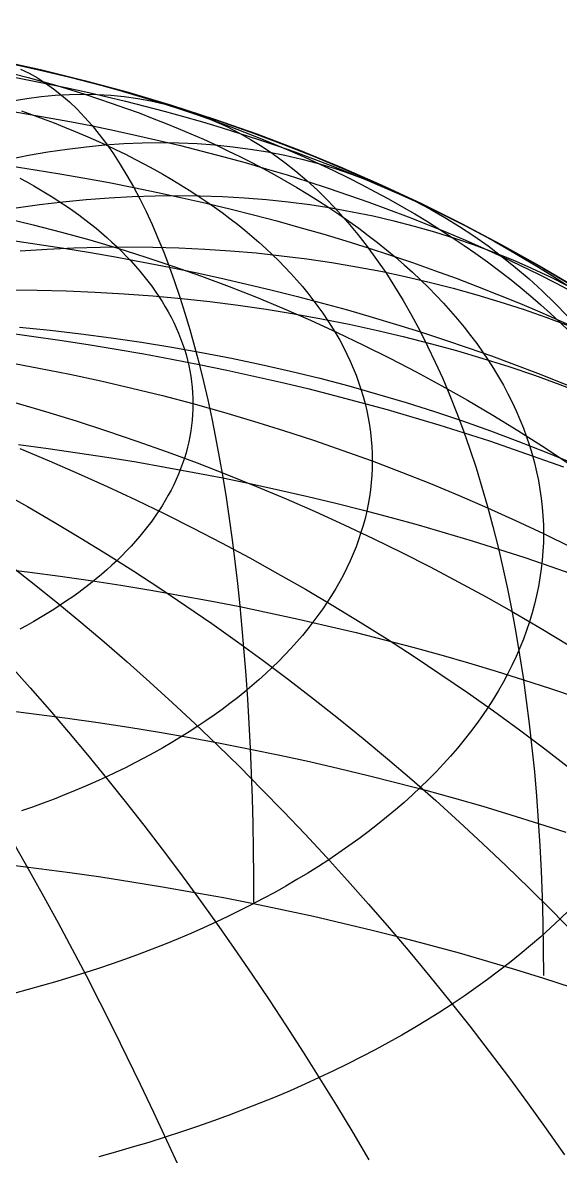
# Model space of a CAD drawing. Header units: millimetres. Extents: x -85 to 85, y -85 to 85.
# Drawn here: x 18.4 to 43.3, y 32.5 to 85 of the extents above; entities that cross this region are included whole.
import ezdxf

# ---------------------------------------------------------------- set-up
doc = ezdxf.new("R2010")
doc.units = ezdxf.units.MM
for name, color, linetype in [('CUT_OUTER', 1, 'Continuous'), ('ENGRAVE', 7, 'Continuous'), ('ENGRAVE_FINE', 8, 'Continuous')]:
    doc.layers.add(name, color=color, linetype=linetype)

msp = doc.modelspace()

# ---------------------------------------------------------------- linework, layer by layer
at = {"layer": 'CUT_OUTER'}
msp.add_circle((0, 0), 85, dxfattribs=at)
at = {"layer": 'ENGRAVE'}
for points in [[(17.6725, 83.1425), (19.1208, 82.8215), (20.5634, 82.4751), (21.9996, 82.1037), (23.4292, 81.7072), (24.8516, 81.2859), (26.2664, 80.8398), (27.6733, 80.3691), (29.0717, 79.8739), (30.4613, 79.3543), (31.8416, 78.8106), (33.2121, 78.2429), (34.5726, 77.6514), (35.9226, 77.0362), (37.2615, 76.3975), (38.5892, 75.7356), (39.9051, 75.0505), (41.2088, 74.3427), (42.5, 73.6122), (43.7782, 72.8592)], [(17.6725, 45.9902), (19.1208, 45.8126), (20.5634, 45.6211), (21.9996, 45.4156), (23.4292, 45.1963), (24.8516, 44.9632), (26.2664, 44.7165), (27.6733, 44.4561), (29.0717, 44.1822), (30.4613, 43.8948), (31.8416, 43.594), (33.2121, 43.28), (34.5726, 42.9528), (35.9226, 42.6125), (37.2615, 42.2592), (38.5892, 41.8931), (39.9051, 41.5142), (41.2088, 41.1226), (42.5, 40.7185), (43.7782, 40.302)]]:
    msp.add_lwpolyline(points, dxfattribs=at)
at = {"layer": 'ENGRAVE_FINE'}
for points in [[(17.9047, 83.0888), (18.716, 82.912), (19.5216, 82.7274), (20.3213, 82.5351), (21.1147, 82.3351), (21.9018, 82.1274), (22.6822, 81.9122), (23.4556, 81.6895), (24.2219, 81.4594), (24.9809, 81.2218), (25.7322, 80.977), (26.4757, 80.725), (27.2111, 80.4659), (27.9383, 80.1996), (28.6569, 79.9264), (29.3668, 79.6463), (30.0677, 79.3594), (30.7595, 79.0658), (31.4419, 78.7655), (32.1148, 78.4587), (32.7779, 78.1455), (33.4309, 77.8259), (34.0738, 77.5), (34.7063, 77.168), (35.3283, 76.8299), (35.9395, 76.4859), (36.5397, 76.136), (37.1288, 75.7804), (37.7066, 75.4191), (38.2729, 75.0524), (38.8276, 74.6802), (39.3704, 74.3027), (39.9012, 73.92), (40.4199, 73.5323), (40.9263, 73.1396), (41.4202, 72.7421), (41.9014, 72.3399), (42.37, 71.9331), (42.8256, 71.5218), (43.2681, 71.1063), (43.6975, 70.6864)], [(17.5757, 82.5447), (18.517, 82.3705), (19.4528, 82.1872), (20.3826, 81.9949), (21.3062, 81.7937), (22.2233, 81.5835), (23.1336, 81.3646), (24.0369, 81.1369), (24.9328, 80.9005), (25.8212, 80.6555), (26.7017, 80.402), (27.5741, 80.1399), (28.4381, 79.8696), (29.2934, 79.5909), (30.1397, 79.304), (30.9769, 79.009), (31.8047, 78.7059), (32.6228, 78.3949), (33.4309, 78.076), (34.2289, 77.7494), (35.0164, 77.4151), (35.7933, 77.0733), (36.5593, 76.7241), (37.3141, 76.3675), (38.0575, 76.0036), (38.7894, 75.6327), (39.5095, 75.2547), (40.2175, 74.8698), (40.9132, 74.4782), (41.5965, 74.0799), (42.2672, 73.6751), (42.9249, 73.2638), (43.5696, 72.8463)], [(17.9613, 82.6312), (18.6308, 82.4546), (19.2946, 82.2715), (19.9525, 82.0821), (20.6044, 81.8863), (21.25, 81.6842), (21.8891, 81.476), (22.5216, 81.2616), (23.1472, 81.0412), (23.7657, 80.8147), (24.377, 80.5823), (24.9809, 80.344), (25.5771, 80.1), (26.1656, 79.8502), (26.7461, 79.5948), (27.3185, 79.3338), (27.8825, 79.0673), (28.4381, 78.7955), (28.9849, 78.5183), (29.523, 78.2358), (30.052, 77.9482), (30.5719, 77.6556), (31.0825, 77.358), (31.5837, 77.0555), (32.0752, 76.7482), (32.5569, 76.4362), (33.0287, 76.1196), (33.4905, 75.7985), (33.942, 75.473), (34.3832, 75.1431), (34.814, 74.8091), (35.2341, 74.471), (35.6435, 74.1288), (36.042, 73.7828), (36.4296, 73.4329), (36.8061, 73.0794), (37.1713, 72.7223), (37.5253, 72.3617), (37.8678, 71.9978), (38.1987, 71.6306), (38.5181, 71.2602), (38.8257, 70.8869), (39.1215, 70.5106), (39.4053, 70.1315), (39.6772, 69.7498), (39.9369, 69.3655), (40.1845, 68.9787), (40.4199, 68.5896), (40.643, 68.1983), (40.8536, 67.8049), (41.0518, 67.4095), (41.2376, 67.0123), (41.4107, 66.6133), (41.5713, 66.2127), (41.7192, 65.8107), (41.8543, 65.4072), (41.9768, 65.0026), (42.0864, 64.5968), (42.1832, 64.19), (42.2672, 63.7823), (42.3383, 63.3739), (42.3965, 62.9649), (42.4418, 62.5553), (42.4741, 62.1454), (42.4935, 61.7353), (42.5, 61.325)], [(18.2803, 82.8428), (18.672, 82.6527), (19.058, 82.4374), (19.4383, 82.197), (19.8126, 81.9315), (20.1809, 81.6411), (20.543, 81.3258), (20.8989, 80.9857), (21.2484, 80.621), (21.5914, 80.2317), (21.9279, 79.8179), (22.2577, 79.3799), (22.5807, 78.9177), (22.8968, 78.4314), (23.206, 77.9213), (23.508, 77.3874), (23.803, 76.8299), (24.0906, 76.249), (24.371, 75.645), (24.6439, 75.0178), (24.9093, 74.3678), (25.1671, 73.6952), (25.4172, 73.0001), (25.6596, 72.2828), (25.8942, 71.5434), (26.1209, 70.7823), (26.3397, 69.9996), (26.5504, 69.1956), (26.753, 68.3705), (26.9475, 67.5246), (27.1338, 66.6581), (27.3118, 65.7713), (27.4815, 64.8645), (27.6428, 63.9379), (27.7957, 62.9918), (27.9401, 62.0266), (28.0761, 61.0424), (28.2034, 60.0397), (28.3222, 59.0186), (28.4324, 57.9796), (28.5339, 56.923), (28.6267, 55.849), (28.7107, 54.7579), (28.7861, 53.6502), (28.8526, 52.5262), (28.9104, 51.3862), (28.9594, 50.2305), (28.9995, 49.0595), (29.0308, 47.8735), (29.0533, 46.673), (29.0669, 45.4583), (29.0717, 44.2297)], [(17.8939, 81.3735), (18.564, 81.4854), (19.2284, 81.5724), (19.8869, 81.6346), (20.5394, 81.6719), (21.1857, 81.6844), (21.8254, 81.6719), (22.4586, 81.6346), (23.0848, 81.5724), (23.7041, 81.4854), (24.3161, 81.3735), (24.9208, 81.2369), (25.5178, 81.0755), (26.1071, 80.8894), (26.6884, 80.6787), (27.2615, 80.4434), (27.8264, 80.1836), (28.3828, 79.8994), (28.9306, 79.5908), (29.4695, 79.258), (29.9995, 78.901), (30.5203, 78.52), (31.0318, 78.1151), (31.5339, 77.6864), (32.0264, 77.2341), (32.5091, 76.7582), (32.9819, 76.2589), (33.4447, 75.7364), (33.8973, 75.1908), (34.3395, 74.6224), (34.7713, 74.0312), (35.1925, 73.4174), (35.603, 72.7813), (36.0026, 72.123), (36.3913, 71.4427), (36.7689, 70.7407), (37.1353, 70.0172), (37.4904, 69.2723), (37.834, 68.5063), (38.1661, 67.7194), (38.4866, 66.9119), (38.7954, 66.084), (39.0924, 65.236), (39.3774, 64.3682), (39.6505, 63.4807), (39.9115, 62.5738), (40.1603, 61.648), (40.3969, 60.7033), (40.6212, 59.7402), (40.8331, 58.7588), (41.0326, 57.7596), (41.2195, 56.7427), (41.394, 55.7086), (41.5558, 54.6575), (41.7049, 53.5898), (41.8414, 52.5057), (41.9651, 51.4056), (42.076, 50.2899), (42.1741, 49.1589), (42.2594, 48.0129), (42.3317, 46.8522), (42.3912, 45.6773), (42.4378, 44.4885), (42.4715, 43.2861), (42.4922, 42.0706), (42.4999, 40.8422)], [(17.4113, 80.9699), (18.4683, 80.7967), (19.5198, 80.6133), (20.5653, 80.4198), (21.6045, 80.2162), (22.6371, 80.0027), (23.6629, 79.7792), (24.6814, 79.5458), (25.6925, 79.3026), (26.6957, 79.0497), (27.6907, 78.7872), (28.6774, 78.5151), (29.6553, 78.2335), (30.6241, 77.9425), (31.5837, 77.6422), (32.5336, 77.3327), (33.4736, 77.0141), (34.4034, 76.6864), (35.3227, 76.3498), (36.2313, 76.0044), (37.1288, 75.6503), (38.015, 75.2875), (38.8897, 74.9163), (39.7525, 74.5367), (40.6032, 74.1488), (41.4415, 73.7527), (42.2672, 73.3487), (43.08, 72.9367), (43.8797, 72.5169)], [(18.3207, 80.9079), (18.8296, 80.7285), (19.3328, 80.5443), (19.83, 80.3553), (20.3213, 80.1615), (20.8063, 79.9629), (21.285, 79.7597), (21.7573, 79.552), (22.2228, 79.3397), (22.6817, 79.1229), (23.1336, 78.9017), (23.5785, 78.6762), (24.0162, 78.4465), (24.4465, 78.2125), (24.8695, 77.9745), (25.2848, 77.7324), (25.6925, 77.4863), (26.0923, 77.2363), (26.4842, 76.9825), (26.868, 76.725), (27.2436, 76.4638), (27.6109, 76.199), (27.9698, 75.9307), (28.3202, 75.6589), (28.662, 75.3839), (28.995, 75.1055), (29.3192, 74.824), (29.6345, 74.5395), (29.9408, 74.2519), (30.2379, 73.9614), (30.5258, 73.6681), (30.8044, 73.372), (31.0737, 73.0733), (31.3334, 72.772), (31.5837, 72.4683), (31.8243, 72.1622), (32.0552, 71.8539), (32.2763, 71.5433), (32.4876, 71.2307), (32.689, 70.9161), (32.8805, 70.5996), (33.062, 70.2812), (33.2333, 69.9612), (33.3946, 69.6396), (33.5457, 69.3164), (33.6865, 68.9919), (33.8171, 68.666), (33.9374, 68.339), (34.0474, 68.0108), (34.147, 67.6816), (34.2362, 67.3515), (34.3149, 67.0206), (34.3832, 66.689), (34.4411, 66.3567), (34.4884, 66.024), (34.5252, 65.6908), (34.5516, 65.3574), (34.5673, 65.0237), (34.5726, 64.69)], [(17.7516, 78.6725), (18.6507, 78.8534), (19.5442, 79.0104), (20.4316, 79.1433), (21.3129, 79.2521), (22.1876, 79.3367), (23.0556, 79.3972), (23.9166, 79.4335), (24.7703, 79.4456), (25.6165, 79.4335), (26.4548, 79.3972), (27.2851, 79.3367), (28.1071, 79.2521), (28.9205, 79.1433), (29.7251, 79.0104), (30.5206, 78.8534), (31.3069, 78.6725), (32.0836, 78.4675), (32.8506, 78.2387), (33.6075, 77.986), (34.3542, 77.7095), (35.0904, 77.4094), (35.816, 77.0858), (36.5306, 76.7386), (37.2341, 76.368), (37.9263, 75.9742), (38.6069, 75.5573), (39.2758, 75.1173), (39.9326, 74.6545), (40.5774, 74.1689), (41.2097, 73.6607), (41.8296, 73.1301), (42.4366, 72.5772), (43.0308, 72.0022), (43.6118, 71.4053)], [(17.7981, 78.3642), (18.9546, 78.1868), (20.1054, 77.9983), (21.25, 77.7986), (22.3882, 77.588), (23.5195, 77.3664), (24.6437, 77.1339), (25.7604, 76.8906), (26.8692, 76.6365), (27.9698, 76.3718), (29.062, 76.0965), (30.1452, 75.8107), (31.2193, 75.5144), (32.2839, 75.2079), (33.3386, 74.8911), (34.3832, 74.5642), (35.4173, 74.2273), (36.4407, 73.8804), (37.4529, 73.5237), (38.4537, 73.1573), (39.4428, 72.7812), (40.4199, 72.3957), (41.3847, 72.0008), (42.3369, 71.5967), (43.2761, 71.1834), (44.2022, 70.7611)], [(18.2462, 77.7977), (18.5732, 77.6199), (18.8945, 77.4391), (19.2101, 77.2551), (19.5198, 77.0682), (19.8235, 76.8783), (20.1213, 76.6854), (20.4129, 76.4898), (20.6982, 76.2913), (20.9773, 76.0901), (21.25, 75.8863), (21.5162, 75.6798), (21.7759, 75.4709), (22.0289, 75.2594), (22.2752, 75.0455), (22.5147, 74.8293), (22.7474, 74.6108), (22.9732, 74.3901), (23.1919, 74.1673), (23.4036, 73.9423), (23.6081, 73.7154), (23.8055, 73.4865), (23.9956, 73.2558), (24.1784, 73.0232), (24.3538, 72.789), (24.5218, 72.553), (24.6824, 72.3155), (24.8354, 72.0765), (24.9809, 71.836), (25.1187, 71.5941), (25.2489, 71.351), (25.3714, 71.1067), (25.4862, 70.8611), (25.5932, 70.6146), (25.6925, 70.367), (25.7839, 70.1185), (25.8674, 69.8692), (25.9431, 69.6191), (26.0108, 69.3683), (26.0707, 69.1169), (26.1226, 68.8649), (26.1665, 68.6125), (26.2025, 68.3597), (26.2304, 68.1066), (26.2504, 67.8533), (26.2624, 67.5998), (26.2664, 67.3462)], [(18.0708, 76.4179), (19.1598, 76.57), (20.243, 76.6988), (21.32, 76.8042), (22.3905, 76.8862), (23.4542, 76.9449), (24.5107, 76.98), (25.5598, 76.9918), (26.6011, 76.98), (27.6343, 76.9449), (28.659, 76.8862), (29.6751, 76.8042), (30.6821, 76.6988), (31.6797, 76.57), (32.6677, 76.4179), (33.6458, 76.2425), (34.6136, 76.0439), (35.5708, 75.8221), (36.5172, 75.5772), (37.4525, 75.3093), (38.3764, 75.0185), (39.2886, 74.7048), (40.1889, 74.3683), (41.0769, 74.0092), (41.9523, 73.6276), (42.815, 73.2235), (43.6647, 72.7971)], [(17.535, 75.9523), (18.8578, 75.6347), (20.175, 75.294), (21.486, 74.9305), (22.7904, 74.5441), (24.0879, 74.135), (25.3781, 73.7033), (26.6605, 73.2491), (27.9348, 72.7727), (29.2006, 72.2741), (30.4575, 71.7535), (31.7052, 71.211), (32.9431, 70.6468), (34.1711, 70.0611), (35.3886, 69.4541), (36.5954, 68.8259), (37.791, 68.1767), (38.9751, 67.5068), (40.1473, 66.8163), (41.3073, 66.1054), (42.4547, 65.3745), (43.5891, 64.6236)], [(17.535, 75.9523), (18.8578, 75.6347), (20.175, 75.294), (21.486, 74.9305), (22.7904, 74.5441), (24.0879, 74.135), (25.3781, 73.7033), (26.6605, 73.2491), (27.9348, 72.7727), (29.2006, 72.2741), (30.4575, 71.7535), (31.7052, 71.211), (32.9431, 70.6468), (34.1711, 70.0611), (35.3886, 69.4541), (36.5954, 68.8259), (37.791, 68.1767), (38.9751, 67.5068), (40.1473, 66.8163), (41.3073, 66.1054), (42.4547, 65.3745), (43.5891, 64.6236)], [(17.8084, 74.915), (19.0522, 74.7371), (20.2903, 74.5471), (21.5221, 74.3453), (22.7474, 74.1316), (23.9658, 73.9061), (25.1768, 73.6689), (26.3802, 73.42), (27.5756, 73.1595), (28.7626, 72.8876), (29.9408, 72.6042), (31.1098, 72.3095), (32.2694, 72.0035), (33.4192, 71.6865), (34.5588, 71.3583), (35.6879, 71.0192), (36.8061, 70.6693), (37.9131, 70.3086), (39.0085, 69.9372), (40.0921, 69.5554), (41.1634, 69.1632), (42.2222, 68.7606), (43.2681, 68.348), (44.3009, 67.9252)], [(18.2638, 74.4306), (19.5056, 74.5101), (20.7414, 74.5669), (21.9709, 74.601), (23.1937, 74.6124), (24.4094, 74.601), (25.6177, 74.5669), (26.8182, 74.5101), (28.0106, 74.4306), (29.1944, 74.3284), (30.3693, 74.2036), (31.5349, 74.0562), (32.691, 73.8862), (33.8371, 73.6937), (34.9729, 73.4788), (36.098, 73.2415), (37.2121, 72.9819), (38.3149, 72.7), (39.4061, 72.396), (40.4852, 72.07), (41.552, 71.722), (42.6061, 71.3521), (43.6473, 70.9606)], [(17.6885, 72.615), (19.0452, 72.6039), (20.3961, 72.5707), (21.7408, 72.5155), (23.0788, 72.4381), (24.4098, 72.3387), (25.7334, 72.2172), (27.0492, 72.0737), (28.3567, 71.9083), (29.6555, 71.721), (30.9454, 71.5118), (32.2258, 71.2808), (33.4964, 71.0282), (34.7567, 70.7539), (36.0065, 70.458), (37.2454, 70.1407), (38.4729, 69.802), (39.6886, 69.4421), (40.8923, 69.061), (42.0835, 68.6588), (43.2619, 68.2358), (44.4272, 67.7919)], [(17.4678, 70.6537), (18.7856, 70.4787), (20.0977, 70.291), (21.4036, 70.0907), (22.7031, 69.8778), (23.9956, 69.6524), (25.2808, 69.4145), (26.5583, 69.1643), (27.8278, 68.9017), (29.0887, 68.627), (30.3408, 68.3401), (31.5837, 68.0412), (32.8169, 67.7303), (34.0401, 67.4075), (35.253, 67.073), (36.4551, 66.7269), (37.6461, 66.3692), (38.8257, 66), (39.9934, 65.6196), (41.149, 65.2279), (42.292, 64.8251), (43.4221, 64.4113)], [(18.2278, 70.8906), (19.6509, 70.7498), (21.068, 70.5874), (22.4787, 70.4035), (23.8825, 70.1982), (25.2791, 69.9715), (26.6679, 69.7234), (28.0487, 69.4542), (29.4209, 69.1638), (30.7841, 68.8523), (32.1379, 68.5198), (33.482, 68.1665), (34.8159, 67.7924), (36.1391, 67.3976), (37.4514, 66.9823), (38.7522, 66.5467), (40.0413, 66.0907), (41.3181, 65.6146), (42.5824, 65.1185), (43.8336, 64.6026)], [(17.6725, 69.2646), (19.1208, 68.9971), (20.5634, 68.7086), (21.9996, 68.3991), (23.4292, 68.0688), (24.8516, 67.7178), (26.2664, 67.3462), (27.6733, 66.954), (29.0717, 66.5415), (30.4613, 66.1087), (31.8416, 65.6557), (33.2121, 65.1828), (34.5726, 64.69), (35.9226, 64.1775), (37.2615, 63.6454), (38.5892, 63.0939), (39.9051, 62.5233), (41.2088, 61.9336), (42.5, 61.325), (43.7782, 60.6977)], [(18.0079, 67.3976), (19.4319, 66.9823), (20.8499, 66.5467), (22.2616, 66.0907), (23.6665, 65.6146), (25.0642, 65.1185), (26.4543, 64.6026), (27.8363, 64.067), (29.2099, 63.5119), (30.5745, 62.9375), (31.9298, 62.3439), (33.2754, 61.7313), (34.6109, 61.0998), (35.9358, 60.4498), (37.2498, 59.7814), (38.5524, 59.0947), (39.8433, 58.3901), (41.1221, 57.6676), (42.3883, 56.9276), (43.6416, 56.1703)], [(26.2664, 67.3462), (26.2624, 67.0926), (26.2504, 66.8391), (26.2304, 66.5858), (26.2025, 66.3327), (26.1665, 66.0799), (26.1226, 65.8275), (26.0707, 65.5755), (26.0108, 65.3241), (25.9431, 65.0733), (25.8674, 64.8232), (25.7839, 64.5739), (25.6925, 64.3254), (25.5932, 64.0778), (25.4862, 63.8313), (25.3714, 63.5857), (25.2489, 63.3414), (25.1187, 63.0983), (24.9809, 62.8564), (24.8354, 62.6159), (24.6824, 62.3769), (24.5218, 62.1394), (24.3538, 61.9034), (24.1784, 61.6692), (23.9956, 61.4366), (23.8055, 61.2059), (23.6081, 60.977), (23.4036, 60.7501), (23.1919, 60.5251), (22.9732, 60.3023), (22.7474, 60.0816), (22.5147, 59.8631), (22.2752, 59.6469), (22.0289, 59.433), (21.7759, 59.2215), (21.5162, 59.0126), (21.25, 58.8061), (20.9773, 58.6023), (20.6982, 58.4011), (20.4129, 58.2026), (20.1213, 58.007), (19.8235, 57.8141), (19.5198, 57.6242), (19.2101, 57.4373), (18.8945, 57.2533), (18.5732, 57.0725), (18.2462, 56.8947)], [(18.185, 65.4525), (19.5569, 65.2703), (20.9229, 65.0749), (22.2825, 64.8663), (23.6353, 64.6447), (24.9809, 64.41), (26.3189, 64.1624), (27.6488, 63.9018), (28.9704, 63.6285), (30.2831, 63.3425), (31.5866, 63.0438), (32.8805, 62.7326), (34.1644, 62.409), (35.4378, 62.073), (36.7005, 61.7248), (37.952, 61.3644), (39.1919, 60.992), (40.4199, 60.6077), (41.6356, 60.2116), (42.8386, 59.8038), (44.0285, 59.3845)], [(18.2467, 65.2659), (19.601, 64.7004), (20.9494, 64.1152), (22.2914, 63.5105), (23.6266, 62.8864), (24.9546, 62.2432), (26.275, 61.581), (27.5874, 60.9), (28.8914, 60.2005), (30.1867, 59.4827), (31.4727, 58.7468), (32.7491, 57.9929), (34.0155, 57.2214), (35.2716, 56.4324), (36.5169, 55.6263), (37.7512, 54.8032), (38.9739, 53.9634), (40.1847, 53.1072), (41.3833, 52.2348), (42.5693, 51.3465), (43.7424, 50.4426)], [(34.5726, 64.69), (34.5673, 64.3562), (34.5516, 64.0226), (34.5252, 63.6891), (34.4884, 63.356), (34.4411, 63.0232), (34.3832, 62.691), (34.3149, 62.3594), (34.2362, 62.0284), (34.147, 61.6983), (34.0474, 61.3692), (33.9374, 61.041), (33.8171, 60.7139), (33.6865, 60.388), (33.5457, 60.0635), (33.3946, 59.7404), (33.2333, 59.4187), (33.062, 59.0987), (32.8805, 58.7804), (32.689, 58.4639), (32.4876, 58.1492), (32.2763, 57.8366), (32.0552, 57.5261), (31.8243, 57.2177), (31.5837, 56.9116), (31.3334, 56.6079), (31.0737, 56.3066), (30.8044, 56.0079), (30.5258, 55.7119), (30.2379, 55.4186), (29.9408, 55.1281), (29.6345, 54.8405), (29.3192, 54.5559), (28.995, 54.2744), (28.662, 53.9961), (28.3202, 53.721), (27.9698, 53.4493), (27.6109, 53.181), (27.2436, 52.9162), (26.868, 52.655), (26.4842, 52.3974), (26.0923, 52.1436), (25.6925, 51.8936), (25.2848, 51.6476), (24.8695, 51.4054), (24.4465, 51.1674), (24.0162, 50.9334), (23.5785, 50.7037), (23.1336, 50.4782), (22.6817, 50.257), (22.2228, 50.0403), (21.7573, 49.828), (21.285, 49.6202), (20.8063, 49.417), (20.3213, 49.2185), (19.83, 49.0247), (19.3328, 48.8356), (18.8296, 48.6514), (18.3207, 48.4721)], [(17.3522, 63.2749), (18.5981, 62.5752), (19.8383, 61.8564), (21.0725, 61.1189), (22.3002, 60.3627), (23.5211, 59.5881), (24.7349, 58.7953), (25.9412, 57.9847), (27.1395, 57.1564), (28.3296, 56.3107), (29.511, 55.4478), (30.6835, 54.568), (31.8466, 53.6716), (33, 52.7589), (34.1433, 51.8301), (35.2763, 50.8855), (36.3985, 49.9254), (37.5096, 48.9501), (38.6093, 47.9599), (39.6973, 46.9551), (40.7731, 45.936), (41.8365, 44.9028), (42.8872, 43.856), (43.9248, 42.7959)], [(42.5, 61.325), (42.4935, 60.9147), (42.4741, 60.5045), (42.4418, 60.0946), (42.3965, 59.6851), (42.3383, 59.276), (42.2672, 58.8676), (42.1832, 58.46), (42.0864, 58.0532), (41.9768, 57.6474), (41.8543, 57.2427), (41.7192, 56.8393), (41.5713, 56.4372), (41.4107, 56.0366), (41.2376, 55.6377), (41.0518, 55.2404), (40.8536, 54.8451), (40.643, 54.4517), (40.4199, 54.0603), (40.1845, 53.6712), (39.9369, 53.2845), (39.6772, 52.9002), (39.4053, 52.5184), (39.1215, 52.1393), (38.8257, 51.7631), (38.5181, 51.3897), (38.1987, 51.0194), (37.8678, 50.6522), (37.5253, 50.2882), (37.1713, 49.9277), (36.8061, 49.5706), (36.4296, 49.217), (36.042, 48.8672), (35.6435, 48.5211), (35.2341, 48.179), (34.814, 47.8409), (34.3832, 47.5068), (33.942, 47.177), (33.4905, 46.8515), (33.0287, 46.5304), (32.5569, 46.2138), (32.0752, 45.9018), (31.5837, 45.5945), (31.0825, 45.292), (30.5719, 44.9944), (30.052, 44.7017), (29.523, 44.4141), (28.9849, 44.1317), (28.4381, 43.8545), (27.8825, 43.5826), (27.3185, 43.3162), (26.7461, 43.0552), (26.1656, 42.7998), (25.5771, 42.55), (24.9809, 42.3059), (24.377, 42.0677), (23.7657, 41.8353), (23.1472, 41.6088), (22.5216, 41.3883), (21.8891, 41.174), (21.25, 40.9657), (20.6044, 40.7637), (19.9525, 40.5679), (19.2946, 40.3784), (18.6308, 40.1954), (17.9613, 40.0187)], [(17.2863, 59.7079), (18.703, 59.5341), (20.114, 59.3468), (21.5189, 59.1458), (22.9172, 58.9313), (24.3085, 58.7033), (25.6925, 58.462), (27.0686, 58.2073), (28.4364, 57.9393), (29.7956, 57.6582), (31.1457, 57.364), (32.4864, 57.0569), (33.8171, 56.7368), (35.1376, 56.4039), (36.4473, 56.0584), (37.7459, 55.7002), (39.0331, 55.3296), (40.3083, 54.9466), (41.5713, 54.5514), (42.8216, 54.144), (44.0588, 53.7246)], [(17.8247, 59.8338), (18.9149, 58.9791), (19.9994, 58.1064), (21.0779, 57.216), (22.1499, 56.3082), (23.2151, 55.3832), (24.2733, 54.4414), (25.3241, 53.483), (26.3671, 52.5082), (27.4022, 51.5175), (28.4289, 50.5111), (29.4469, 49.4893), (30.4559, 48.4525), (31.4557, 47.4009), (32.4459, 46.3348), (33.4263, 45.2546), (34.3964, 44.1607), (35.356, 43.0532), (36.3049, 41.9327), (37.2428, 40.7994), (38.1693, 39.6537), (39.0841, 38.4959), (39.9871, 37.3263), (40.8778, 36.1454), (41.7562, 34.9535), (42.6218, 33.751), (43.4744, 32.5381)], [(17.8245, 55.1876), (18.7231, 54.1818), (19.6161, 53.1595), (20.5031, 52.121), (21.3838, 51.0667), (22.258, 49.9968), (23.1255, 48.9116), (23.9859, 47.8116), (24.839, 46.697), (25.6845, 45.5681), (26.5222, 44.4254), (27.3518, 43.2692), (28.1731, 42.0998), (28.9858, 40.9175), (29.7897, 39.7228), (30.5845, 38.516), (31.37, 37.2975), (32.146, 36.0676), (32.9121, 34.8267), (33.6682, 33.5752), (34.4141, 32.3134)], [(17.5757, 53.1402), (19.0161, 52.9635), (20.4507, 52.773), (21.8791, 52.5687), (23.3008, 52.3506), (24.7155, 52.1188), (26.1226, 51.8734), (27.5217, 51.6144), (28.9125, 51.342), (30.2944, 51.0562), (31.6671, 50.7571), (33.0302, 50.4448), (34.3832, 50.1194), (35.7258, 49.7809), (37.0574, 49.4296), (38.3778, 49.0654), (39.6865, 48.6886), (40.9831, 48.2992), (42.2672, 47.8973), (43.5384, 47.4831)], [(18.0286, 46.8522), (18.6975, 45.6773), (19.3607, 44.4885), (20.0181, 43.2861), (20.6693, 42.0706), (21.3143, 40.8422), (21.9527, 39.6014), (22.5845, 38.3485), (23.2094, 37.0839), (23.8272, 35.8081), (24.4378, 34.5213), (25.0409, 33.224), (25.6364, 31.9166)], [(43.6975, 43.8898), (43.2681, 43.4699), (42.8256, 43.0544), (42.37, 42.6431), (41.9014, 42.2363), (41.4202, 41.8341), (40.9263, 41.4366), (40.4199, 41.0439), (39.9012, 40.6562), (39.3704, 40.2735), (38.8276, 39.896), (38.2729, 39.5238), (37.7066, 39.1571), (37.1288, 38.7958), (36.5397, 38.4402), (35.9395, 38.0903), (35.3283, 37.7463), (34.7063, 37.4082), (34.0738, 37.0762), (33.4309, 36.7503), (32.7779, 36.4307), (32.1148, 36.1175), (31.4419, 35.8107), (30.7595, 35.5104), (30.0677, 35.2168), (29.3668, 34.9299), (28.6569, 34.6498), (27.9383, 34.3766), (27.2111, 34.1103), (26.4757, 33.8512), (25.7322, 33.5992), (24.9809, 33.3544), (24.2219, 33.1168), (23.4556, 32.8867), (22.6822, 32.664), (21.9018, 32.4488)]]:
    msp.add_lwpolyline(points, dxfattribs=at)

doc.saveas('drawing.dxf')
